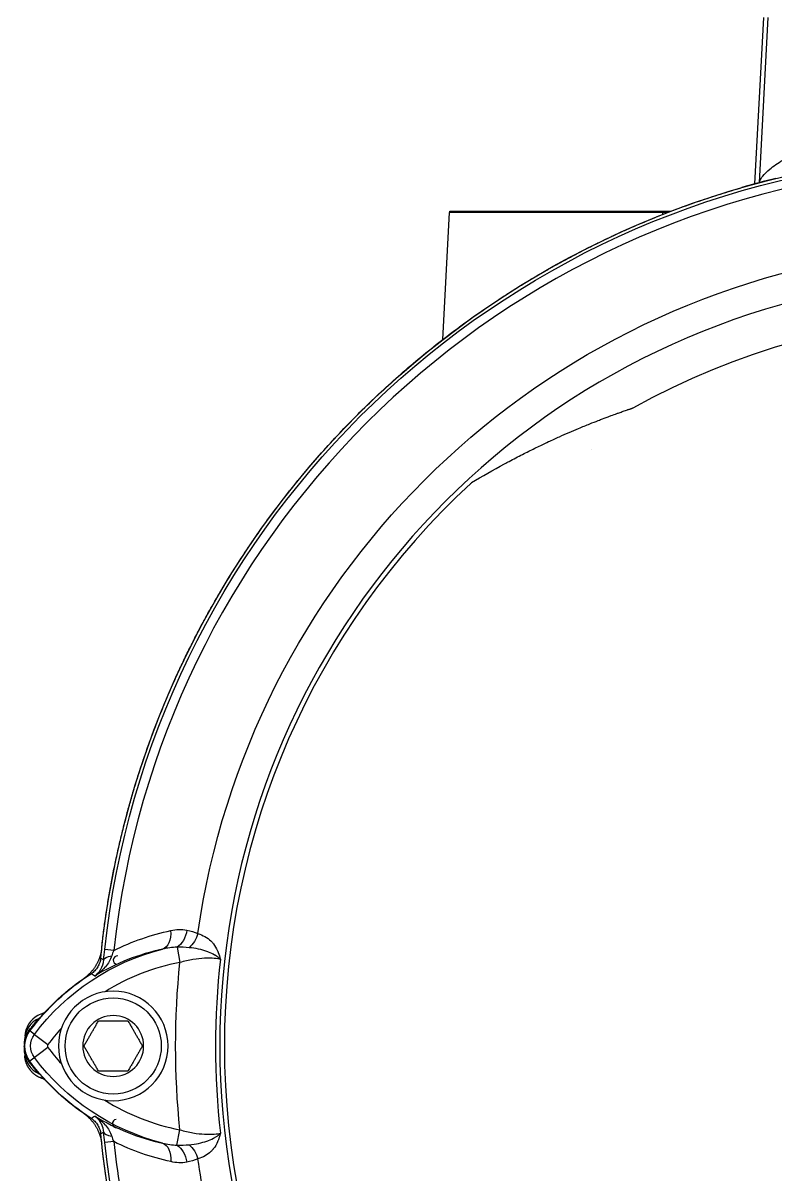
# Model space of a CAD drawing. Header units: millimetres. Extents: x 553637 to 584936, y 5008 to 53898.
# Drawn here: x 559738.7 to 559828, y 33216.2 to 33352.8 of the extents above; entities that cross this region are included whole.
import ezdxf

# ---------------------------------------------------------------- set-up
doc = ezdxf.new("R2010")
doc.units = ezdxf.units.MM
doc.header["$LTSCALE"] = 10
doc.header["$MEASUREMENT"] = 0
doc.layers.add('2', color=2, linetype='Continuous')

msp = doc.modelspace()

# ---------------------------------------------------------------- linework, layer by layer
at = {"layer": '2', "extrusion": (-1, 1.31047e-06, 1.33332e-29)}
for p, q in [((559825.52, 33333.75), (559826.55, 33353.49)), ((559826.05, 33333.89), (559827.08, 33353.49)), ((559788.52, 33315.3), (559789.31, 33330.34)), ((559815.15, 33330.34), (559789.31, 33330.34)), ((559814.61, 33330.13), (559814.6, 33330.34)), ((559816.84, 33310.13), (559816.84, 33310.13)), ((559816.97, 33310.19), (559816.97, 33310.19)), ((559814.39, 33308.94), (559814.39, 33308.94)), ((559749.47, 33242.82), (559748.4, 33242.94)), ((559756.98, 33243.2), (559757.31, 33241.39)), ((559740.07, 33232.87), (559739.51, 33233.28)), ((559738.9, 33232.27), (559738.87, 33231.66)), ((559738.94, 33232.64), (559738.94, 33232.64)), ((559739.07, 33232.64), (559739.07, 33232.64)), ((559739.09, 33232.64), (559739.09, 33232.64)), ((559740.07, 33232.87), (559741.67, 33231.67)), ((559738.87, 33231.65), (559738.86, 33231.49)), ((559738.87, 33231.32), (559738.86, 33231.49)), ((559738.87, 33231.65), (559738.87, 33231.65)), ((559738.9, 33230.7), (559738.87, 33231.32)), ((559738.87, 33231.32), (559738.87, 33231.32)), ((559738.9, 33230.7), (559738.92, 33230.33)), ((559741.67, 33231.31), (559739.51, 33229.69)), ((559738.94, 33230.33), (559738.94, 33230.33)), ((559739.07, 33230.33), (559739.07, 33230.33)), ((559739.09, 33230.33), (559739.09, 33230.33)), ((559756.97, 33219.74), (559757.32, 33221.55)), ((559749.47, 33220.14), (559748.4, 33220.03))]:
    msp.add_line(p, q, dxfattribs=at)
at = {"layer": '2', "extrusion": (3.3667e-22, 2.56909e-16, -1)}
for radius in [6.5, 3.61]:
    msp.add_circle((-559749.41, 33231.49), radius, dxfattribs=at)
at = {"layer": '2'}
msp.add_circle((559749.41, 33231.49), 5.7, dxfattribs=at)
at = {"layer": '2', "extrusion": (3.3667e-22, 2.56909e-16, -1)}
for centre, radius, start, end in [((-559853.41, 33231.49), 105.99, 5.6479, 84.351), ((-559853.41, 33231.49), 105.63, 6.2249, 83.7714), ((-559827.01, 33330.01), 4.5, 46.952, 47.1597), ((-559853.41, 33231.49), 94.9, 8.0915, 81.884), ((-559853.41, 33231.49), 86.73, 60.7815, 115.472), ((-559761.93, 33216.51), 27.3, 36.8037, 75.8341), ((-559853.41, 33231.49), 96.6, 354.0969, 5.8832), ((-559761.93, 33216.51), 27.99, 36.8053, 57.2755), ((-559741.91, 33231.49), 2.99, 323.1302, 36.87), ((-559741.91, 33231.49), 2.3, 323.1302, 36.87), ((-559762.07, 33246.61), 28.2, 302.7999, 323.1302), ((-559762.07, 33246.61), 27.5, 284.3449, 323.1302), ((-559853.41, 33231.49), 105.99, 275.6479, 354.351), ((-559853.41, 33231.49), 106, 346.1362, 353.7262), ((-559853.41, 33231.49), 105.63, 276.2249, 353.7714), ((-559853.41, 33231.49), 94.9, 348.833, 351.884)]:
    msp.add_arc(centre, radius, start, end, dxfattribs=at)
at = {"layer": '2'}
for centre, radius, start, end in [((559853.41, 33231.49), 104.56, 96.2287, 173.7751), ((559853.41, 33231.49), 106, 103.8639, 106.1361), ((559853.41, 33231.49), 91.36, 101.9162, 258.0836), ((559853.41, 33231.49), 90.82, 132.7093, 227.2905), ((559761.93, 33216.51), 25.3, 100.5032, 122.2334), ((559749.91, 33241.68), 0.5, 84.6504, 264.6504), ((559853.41, 33231.49), 91.87, 173.5709, 186.4725), ((559761.93, 33216.51), 25.3, 137.5579, 143.2015), ((559741.91, 33231.49), 0.3, 143.13, 216.8698), ((559762.07, 33246.61), 25.5, 216.8698, 222.457), ((559762.07, 33246.61), 25.5, 237.6578, 259.2591), ((559749.81, 33222.28), 0.5, 95.3547, 275.3547), ((559853.41, 33231.49), 104.56, 186.2287, 189.2707)]:
    msp.add_arc(centre, radius, start, end, dxfattribs=at)
for centre, major_axis, ratio, start_param, end_param in [((559813.65, 33330.24), (0, 2), 0.479426, 4.764738, 4.837585), ((559741.9, 33232.11), (-3, 0.16), 0.97809, -1.076074, 0.000001), ((559737.68, 33235.89), (-2.32, 1.9), 0.582278, 2.966863, 3.128208), ((559741.9, 33230.86), (-3, -0.16), 0.97809, -0.000001, 1.076072), ((559737.6, 33227.19), (-2.35, -1.87), 0.608269, 3.141395, 3.297655), ((559737.68, 33227.08), (-2.32, -1.9), 0.582316, 3.154977, 3.31633), ((559751.27, 33221.55), (-2.99, -0.26), 0.276748, 0.036326, 0.799906), ((559853.6, 33231.54), (-96.96, -28.77), 0.99897, 6.10349, 6.103504)]:
    msp.add_ellipse(centre, major_axis=major_axis, ratio=ratio, start_param=start_param, end_param=end_param, dxfattribs=at)
at = {"layer": '2', "extrusion": (3.3667e-22, 2.56909e-16, -1)}
for centre, major_axis, ratio, start_param, end_param in [((559754.63, 33245.4), (0.55, -2.44), 0.617656, 4.940677, 6.238795), ((559756.56, 33245.46), (-0.44, -2.46), 0.64256, 4.69005, 5.751407), ((559757.86, 33245.07), (-0.94, -2.32), 0.6313, 4.555752, 5.39257), ((559747.06, 33234.1), (-0.98, -8.97), 0.000013, 3.112346, 3.141593), ((559751.27, 33241.42), (-2.99, 0.26), 0.275932, 0.036317, 0.800399), ((559757.02, 33221.51), (17.52, 16.86), 0.864581, -1.756097, -1.385496), ((559739.32, 33237.42), (-1.7, 2.47), 0.632215, 3.351442, 3.380329), ((559735.47, 33236.28), (-3.99, 2.99), 0.124507, 3.117777, 3.141693), ((559737.59, 33235.78), (-2.35, 1.87), 0.608244, 3.141615, 3.297848), ((559738.06, 33233.2), (1.07, -0.48), 0.276188, -0.040809, -0.001126), ((559738.27, 33229.86), (-0.86, -0.389), 0.307776, -3.140354, -3.09613), ((559757.02, 33241.46), (17.52, -16.86), 0.864581, 1.385496, 1.756097), ((559737.5, 33228.21), (-1.96, -1.47), 0.177495, -3.141663, -3.107576), ((559739.32, 33225.55), (-1.7, -2.47), 0.632215, 2.902856, 2.931733), ((559743.85, 33227.41), (-2.07, 3.94), 0.021561, -3.10066, -3.097544), ((559747.08, 33228.69), (0.96, -8.79), 0.000014, 0.001504, 0.029771), ((559754.64, 33217.54), (-0.55, -2.44), 0.61716, 3.185961, 4.481982), ((559756.54, 33217.47), (0.42, -2.46), 0.642659, 3.667819, 4.729172), ((559757.86, 33217.86), (-0.93, 2.32), 0.631919, 0.889349, 1.723254)]:
    msp.add_ellipse(centre, major_axis=major_axis, ratio=ratio, start_param=start_param, end_param=end_param, dxfattribs=at)
at = {"layer": '2'}
for points, degree, knots in [([(559826.05, 33333.9), (559826.08, 33334.09), (559826.18, 33334.3), (559826.35, 33334.54), (559826.38, 33334.58), (559826.41, 33334.62), (559826.44, 33334.67), (559826.65, 33334.92), (559826.92, 33335.2), (559827.28, 33335.5), (559827.69, 33335.84), (559828.21, 33336.21), (559828.82, 33336.57), (559829.17, 33336.78), (559829.54, 33336.99), (559829.94, 33337.19), (559830.96, 33337.7), (559832.14, 33338.19), (559833.42, 33338.58)], 3, [0.3969928, 0.3969928, 0.3969928, 0.3969928, 0.5, 0.5, 0.5, 0.5179289, 0.5179289, 0.5179289, 0.625, 0.625, 0.625, 0.75, 0.75, 0.75, 0.8207363, 0.8207363, 0.8207363, 1, 1, 1, 1]), ([(559748.04, 33243.07), (559749.6, 33257.28), (559753.56, 33271.23), (559759.86, 33284.37), (559774.53, 33305.06), (559794.42, 33320.54), (559803.74, 33326.06), (559813.66, 33330.33), (559823.95, 33333.31)], 5, [-0.9995562, -0.9995562, -0.9995562, -0.9995562, -0.9995562, -0.9995562, -0.5, -0.5, -0.5, -0.1256485, -0.1256485, -0.1256485, -0.1256485, -0.1256485, -0.1256485]), ([(559789.32, 33330.49), (559789.32, 33330.49), (559789.36, 33330.49), (559789.67, 33330.49), (559790.34, 33330.49), (559792.48, 33330.49), (559793.92, 33330.49), (559797.37, 33330.49), (559799.36, 33330.49), (559803.62, 33330.49), (559805.86, 33330.49), (559809.21, 33330.49), (559810.34, 33330.49), (559812.53, 33330.49), (559813.59, 33330.49), (559814.6, 33330.49)], 3, [1.83403, 1.83403, 1.83403, 1.83403, 2.02299, 2.02299, 2.690662, 2.690662, 3.358333, 3.358333, 4.025917, 4.025917, 4.693537, 4.693537, 5.037705, 5.037705, 5.38188, 5.38188, 5.38188, 5.38188]), ([(559791.9, 33298.31), (559793.18, 33299.07), (559794.48, 33299.82), (559795.82, 33300.54), (559796, 33300.64), (559796.18, 33300.74), (559796.37, 33300.83), (559796.89, 33301.11), (559797.42, 33301.39), (559797.95, 33301.66), (559798.19, 33301.78), (559798.43, 33301.9), (559798.68, 33302.03), (559799.16, 33302.26), (559799.64, 33302.5), (559800.12, 33302.73), (559800.43, 33302.88), (559800.74, 33303.02), (559801.05, 33303.17), (559801.47, 33303.37), (559801.9, 33303.56), (559802.34, 33303.76), (559802.71, 33303.93), (559803.09, 33304.09), (559803.47, 33304.26), (559803.85, 33304.42), (559804.22, 33304.58), (559804.6, 33304.74), (559805.05, 33304.93), (559805.5, 33305.11), (559805.95, 33305.29), (559806.27, 33305.42), (559806.59, 33305.55), (559806.92, 33305.67), (559807.01, 33305.71), (559807.11, 33305.75), (559807.21, 33305.78), (559807.5, 33305.9), (559807.8, 33306.01), (559808.09, 33306.12), (559808.22, 33306.17), (559808.35, 33306.22), (559808.48, 33306.26), (559808.69, 33306.34), (559808.91, 33306.42), (559809.12, 33306.5), (559809.18, 33306.52), (559809.23, 33306.54), (559809.28, 33306.56), (559809.44, 33306.61), (559809.61, 33306.67), (559809.77, 33306.73), (559809.81, 33306.74), (559809.84, 33306.75), (559809.88, 33306.77), (559810.06, 33306.83), (559810.24, 33306.89), (559810.42, 33306.96), (559810.44, 33306.96), (559810.46, 33306.97), (559810.48, 33306.98), (559810.51, 33306.99), (559810.55, 33307), (559810.58, 33307.01), (559810.64, 33307.03), (559810.69, 33307.05), (559810.74, 33307.07), (559810.76, 33307.07), (559810.77, 33307.08), (559810.78, 33307.08), (559810.8, 33307.09), (559810.81, 33307.09), (559810.83, 33307.1), (559810.84, 33307.1), (559810.85, 33307.1), (559810.87, 33307.11), (559810.88, 33307.11), (559810.89, 33307.12), (559810.91, 33307.12), (559810.94, 33307.13), (559810.96, 33307.14), (559810.99, 33307.15), (559811.02, 33307.16), (559811.04, 33307.17), (559811.07, 33307.18)], 3, [0.0005055, 0.0005055, 0.0005055, 0.0005055, 0.2204479, 0.2204479, 0.2204479, 0.2503791, 0.2503791, 0.2503791, 0.3360249, 0.3360249, 0.3360249, 0.3753159, 0.3753159, 0.3753159, 0.4515996, 0.4515996, 0.4515996, 0.5002528, 0.5002528, 0.5002528, 0.5671758, 0.5671758, 0.5671758, 0.6251896, 0.6251896, 0.6251896, 0.6827515, 0.6827515, 0.6827515, 0.7501264, 0.7501264, 0.7501264, 0.7983272, 0.7983272, 0.7983272, 0.8125948, 0.8125948, 0.8125948, 0.8561154, 0.8561154, 0.8561154, 0.8750632, 0.8750632, 0.8750632, 0.9062974, 0.9062974, 0.9062974, 0.9139056, 0.9139056, 0.9139056, 0.9375316, 0.9375316, 0.9375316, 0.9427906, 0.9427906, 0.9427906, 0.9687658, 0.9687658, 0.9687658, 0.9717018, 0.9717018, 0.9717018, 0.9765743, 0.9765743, 0.9765743, 0.9843829, 0.9843829, 0.9843829, 0.9861196, 0.9861196, 0.9861196, 0.9882872, 0.9882872, 0.9882872, 0.9902393, 0.9902393, 0.9902393, 0.9921914, 0.9921914, 0.9921914, 0.9960957, 0.9960957, 0.9960957, 1, 1, 1, 1]), ([(559759.45, 33244.84), (559760.06, 33244.64), (559760.57, 33244.34), (559760.98, 33243.96), (559761.07, 33243.87), (559761.16, 33243.78), (559761.24, 33243.68), (559761.26, 33243.65), (559761.28, 33243.63), (559761.3, 33243.61), (559761.49, 33243.36), (559761.64, 33243.08), (559761.77, 33242.79), (559761.78, 33242.77), (559761.79, 33242.75), (559761.8, 33242.73), (559761.81, 33242.71), (559761.82, 33242.69), (559761.83, 33242.66), (559761.84, 33242.63), (559761.86, 33242.59), (559761.87, 33242.56), (559761.97, 33242.3), (559762.05, 33242.04), (559762.11, 33241.77)], 3, [0, 0, 0, 0, 0.002489751, 0.002489751, 0.002489751, 0.003064309, 0.003064309, 0.003064309, 0.003199855, 0.003199855, 0.003199855, 0.004596464, 0.004596464, 0.004596464, 0.004691186, 0.004691186, 0.004691186, 0.004787983, 0.004787983, 0.004787983, 0.004955562, 0.004955562, 0.004955562, 0.006128618, 0.006128618, 0.006128618, 0.006128618]), ([(559762.11, 33241.77), (559762.04, 33241.85), (559761.94, 33241.94), (559761.84, 33242.02), (559761.8, 33242.05), (559761.76, 33242.08), (559761.72, 33242.1), (559761.67, 33242.14), (559761.61, 33242.18), (559761.55, 33242.21), (559761.52, 33242.23), (559761.48, 33242.26), (559761.44, 33242.28), (559761.23, 33242.4), (559760.98, 33242.52), (559760.71, 33242.63), (559760.65, 33242.65), (559760.58, 33242.68), (559760.51, 33242.7), (559759.91, 33242.92), (559759.2, 33243.09), (559758.4, 33243.15)], 3, [0, 0, 0, 0, 0.000814772, 0.000814772, 0.000814772, 0.001086363, 0.001086363, 0.001086363, 0.001448484, 0.001448484, 0.001448484, 0.00167159, 0.00167159, 0.00167159, 0.002896968, 0.002896968, 0.002896968, 0.003189559, 0.003189559, 0.003189559, 0.005793936, 0.005793936, 0.005793936, 0.005793936]), ([(559747.93, 33241.92), (559747.91, 33241.73), (559747.87, 33241.55), (559747.75, 33241.19), (559747.67, 33241.02), (559747.47, 33240.7), (559747.36, 33240.55), (559747.09, 33240.28), (559746.95, 33240.16), (559746.79, 33240.06)], 3, [0, 0, 0, 0, 0.0556198, 0.0556198, 0.1126851, 0.1126851, 0.1697507, 0.1697507, 0.2253703, 0.2253703, 0.2253703, 0.2253703]), ([(559749.24, 33242.19), (559749.09, 33241.7), (559748.82, 33241.26), (559748.49, 33240.88), (559748.47, 33240.86), (559748.45, 33240.84), (559748.43, 33240.82), (559748.07, 33240.42), (559747.65, 33240.07), (559747.21, 33239.79)], 3, [0, 0, 0, 0, 0.001518095, 0.001518095, 0.001518095, 0.001601822, 0.001601822, 0.001601822, 0.003203644, 0.003203644, 0.003203644, 0.003203644]), ([(559747.21, 33239.79), (559747.48, 33239.98), (559747.73, 33240.24), (559747.92, 33240.55), (559747.93, 33240.57), (559747.93, 33240.58), (559747.94, 33240.6), (559748.12, 33240.9), (559748.25, 33241.27), (559748.28, 33241.71)], 3, [0, 0, 0, 0, 0.001607954, 0.001607954, 0.001607954, 0.001677327, 0.001677327, 0.001677327, 0.003215958, 0.003215958, 0.003215958, 0.003215958]), ([(559762.11, 33241.77), (559761.78, 33241.85), (559761.12, 33241.93), (559760.28, 33241.89), (559760.27, 33241.89), (559760.26, 33241.89), (559760.24, 33241.89), (559759.82, 33241.87), (559759.35, 33241.82), (559758.87, 33241.75), (559758.36, 33241.66), (559757.84, 33241.54), (559757.31, 33241.39)], 3, [0, 0, 0, 0, 0.003114101, 0.003114101, 0.003114101, 0.003164388, 0.003164388, 0.003164388, 0.004710954, 0.004710954, 0.004710954, 0.006328776, 0.006328776, 0.006328776, 0.006328776]), ([(559741.22, 33235.4), (559740.95, 33235.34), (559740.7, 33235.24), (559740.47, 33235.11), (559739.58, 33234.62), (559738.97, 33233.66), (559738.92, 33232.64)], 3, [0, 0, 0, 0, 0.1839314, 0.1839314, 0.1839314, 0.8782042, 0.8782042, 0.8782042, 0.8782042]), ([(559740.61, 33234.77), (559740.39, 33234.56), (559740.18, 33234.34), (559740, 33234.09), (559739.92, 33233.99), (559739.85, 33233.89), (559739.78, 33233.78)], 3, [0, 0, 0, 0, 0.7104144, 0.7104144, 0.7104144, 0.9999989, 0.9999989, 0.9999989, 0.9999989]), ([(559738.87, 33231.65), (559738.88, 33231.94), (559738.94, 33232.24), (559739.14, 33232.79), (559739.29, 33233.06), (559739.46, 33233.29)], 3, [0, 0, 0, 0, 0.0887128, 0.0887128, 0.1774254, 0.1774254, 0.1774254, 0.1774254]), ([(559739.74, 33233.71), (559739.71, 33233.67), (559739.69, 33233.63), (559739.67, 33233.59), (559739.65, 33233.56), (559739.63, 33233.54), (559739.61, 33233.51), (559739.59, 33233.48), (559739.58, 33233.45), (559739.56, 33233.42), (559739.55, 33233.42), (559739.55, 33233.42), (559739.55, 33233.41), (559739.54, 33233.41), (559739.54, 33233.4), (559739.53, 33233.39), (559739.53, 33233.39), (559739.53, 33233.39), (559739.53, 33233.39), (559739.53, 33233.38), (559739.52, 33233.37), (559739.51, 33233.36), (559739.51, 33233.36), (559739.51, 33233.35), (559739.51, 33233.35), (559739.5, 33233.35), (559739.5, 33233.34), (559739.5, 33233.34), (559739.5, 33233.34), (559739.49, 33233.34), (559739.49, 33233.33), (559739.49, 33233.33), (559739.49, 33233.33), (559739.48, 33233.32), (559739.48, 33233.32), (559739.48, 33233.31), (559739.47, 33233.31)], 3, [0, 0, 0, 0, 0.312158, 0.312158, 0.312158, 0.547362, 0.547362, 0.547362, 0.782594, 0.782594, 0.782594, 0.8125, 0.8125, 0.8125, 0.863026, 0.863026, 0.863026, 0.875, 0.875, 0.875, 0.9375, 0.9375, 0.9375, 0.953125, 0.953125, 0.953125, 0.96875, 0.96875, 0.96875, 0.981602, 0.981602, 0.981602, 0.990464, 0.990464, 0.990464, 1, 1, 1, 1]), ([(559738.87, 33231.65), (559738.88, 33231.97), (559738.95, 33232.28), (559739.08, 33232.62), (559739.1, 33232.65), (559739.12, 33232.7), (559739.12, 33232.7), (559739.12, 33232.71), (559739.12, 33232.72), (559739.13, 33232.72), (559739.13, 33232.72), (559739.13, 33232.72), (559739.13, 33232.72), (559739.13, 33232.72)], 3, [0, 0, 0, 0, 0.953611, 0.953611, 1.07174, 1.07174, 1.093885, 1.093885, 1.102189, 1.102189, 1.102373, 1.102373, 1.102401, 1.102401, 1.102401, 1.102401]), ([(559738.93, 33232.11), (559738.92, 33232.06), (559738.91, 33232.01), (559738.9, 33231.96), (559738.9, 33231.95), (559738.9, 33231.95), (559738.9, 33231.95)], 3, [0.6415608, 0.6415608, 0.6415608, 0.6415608, 0.9818051, 0.9818051, 0.9818051, 0.9999503, 0.9999503, 0.9999503, 0.9999503]), ([(559739.13, 33232.72), (559739.1, 33232.66), (559739.06, 33232.57), (559739.04, 33232.51), (559739.04, 33232.5), (559739.04, 33232.5), (559739.03, 33232.49), (559739.02, 33232.45), (559739.01, 33232.42), (559739, 33232.39), (559739, 33232.38), (559739, 33232.38), (559739, 33232.37), (559738.99, 33232.34), (559738.98, 33232.31), (559738.97, 33232.29), (559738.97, 33232.28), (559738.97, 33232.28), (559738.97, 33232.27), (559738.96, 33232.26), (559738.96, 33232.25), (559738.96, 33232.24), (559738.95, 33232.21), (559738.95, 33232.19), (559738.94, 33232.18), (559738.94, 33232.15), (559738.93, 33232.13), (559738.93, 33232.11)], 3, [0, 0, 0, 0, 0.125, 0.125, 0.125, 0.135296, 0.135296, 0.135296, 0.224976, 0.224976, 0.224976, 0.25, 0.25, 0.25, 0.375, 0.375, 0.375, 0.412987, 0.412987, 0.412987, 0.5, 0.5, 0.5, 0.679747, 0.679747, 0.679747, 1, 1, 1, 1]), ([(559739.13, 33232.72), (559739.1, 33232.67), (559739.09, 33232.63), (559739.05, 33232.53), (559739.03, 33232.49), (559739.01, 33232.4), (559738.99, 33232.36), (559738.98, 33232.32)], 3, [0, 0, 0, 0, 0.1594685, 0.1594685, 0.3048524, 0.3048524, 0.4333728, 0.4333728, 0.4333728, 0.4333728]), ([(559739.01, 33232.41), (559739.02, 33232.44), (559739.02, 33232.46), (559739.04, 33232.5), (559739.04, 33232.51), (559739.04, 33232.51), (559739.04, 33232.52), (559739.07, 33232.58), (559739.1, 33232.67), (559739.13, 33232.73)], 3, [0, 0, 0, 0, 0.0749519, 0.0749519, 0.0749519, 0.0852487, 0.0852487, 0.0852487, 0.2102487, 0.2102487, 0.2102487, 0.2102487]), ([(559739.46, 33229.68), (559739.29, 33229.92), (559739.14, 33230.18), (559738.94, 33230.74), (559738.88, 33231.03), (559738.87, 33231.32)], 3, [0, 0, 0, 0, 0.0887127, 0.0887127, 0.1774254, 0.1774254, 0.1774254, 0.1774254]), ([(559739.13, 33230.25), (559739, 33230.54), (559738.91, 33230.86), (559738.87, 33231.22), (559738.87, 33231.27), (559738.87, 33231.32)], 3, [0, 0, 0, 0, 0.952451, 0.952451, 1.102407, 1.102407, 1.102407, 1.102407]), ([(559738.93, 33230.86), (559738.93, 33230.83), (559738.94, 33230.8), (559738.96, 33230.74), (559738.96, 33230.72), (559738.97, 33230.7), (559738.97, 33230.68), (559738.97, 33230.67), (559738.98, 33230.67), (559738.98, 33230.66), (559738.98, 33230.64), (559738.99, 33230.62), (559738.99, 33230.6), (559739, 33230.59), (559739, 33230.58), (559739, 33230.57), (559739.01, 33230.55), (559739.02, 33230.52), (559739.03, 33230.48), (559739.04, 33230.48), (559739.04, 33230.47), (559739.04, 33230.47), (559739.06, 33230.4), (559739.1, 33230.32), (559739.13, 33230.25)], 3, [0, 0, 0, 0, 0.499917, 0.499917, 0.499917, 0.624917, 0.624917, 0.624917, 0.6694489, 0.6694489, 0.6694489, 0.749917, 0.749917, 0.749917, 0.7853598, 0.7853598, 0.7853598, 0.862735, 0.862735, 0.862735, 0.874917, 0.874917, 0.874917, 0.999917, 0.999917, 0.999917, 0.999917]), ([(559738.98, 33230.67), (559739, 33230.59), (559739.02, 33230.51), (559739.07, 33230.37), (559739.1, 33230.31), (559739.13, 33230.25)], 3, [0.1987769, 0.1987769, 0.1987769, 0.1987769, 0.4471504, 0.4471504, 0.6516264, 0.6516264, 0.6516264, 0.6516264]), ([(559739.13, 33230.24), (559739.1, 33230.3), (559739.07, 33230.39), (559739.04, 33230.46), (559739.04, 33230.46), (559739.04, 33230.47), (559739.04, 33230.47), (559739.02, 33230.51), (559739.01, 33230.54), (559739.01, 33230.57), (559739.01, 33230.57), (559739, 33230.57), (559739, 33230.57)], 3, [0.7747131, 0.7747131, 0.7747131, 0.7747131, 0.8997131, 0.8997131, 0.8997131, 0.9118954, 0.9118954, 0.9118954, 0.9892726, 0.9892726, 0.9892726, 1, 1, 1, 1]), ([(559739.47, 33229.67), (559739.47, 33229.66), (559739.48, 33229.66), (559739.48, 33229.65), (559739.48, 33229.65), (559739.49, 33229.64), (559739.49, 33229.64), (559739.49, 33229.64), (559739.5, 33229.63), (559739.5, 33229.63), (559739.5, 33229.63), (559739.5, 33229.62), (559739.51, 33229.62), (559739.51, 33229.62), (559739.51, 33229.62), (559739.51, 33229.61), (559739.52, 33229.6), (559739.53, 33229.59), (559739.53, 33229.58), (559739.53, 33229.58), (559739.53, 33229.58), (559739.53, 33229.58), (559739.54, 33229.57), (559739.55, 33229.56), (559739.56, 33229.55), (559739.56, 33229.54), (559739.56, 33229.54), (559739.56, 33229.54), (559739.57, 33229.52), (559739.58, 33229.51), (559739.59, 33229.49), (559739.64, 33229.42), (559739.69, 33229.34), (559739.74, 33229.26)], 3, [0, 0, 0, 0, 0.006738, 0.006738, 0.006738, 0.017578, 0.017578, 0.017578, 0.03125, 0.03125, 0.03125, 0.046875, 0.046875, 0.046875, 0.0625, 0.0625, 0.0625, 0.125, 0.125, 0.125, 0.136871, 0.136871, 0.136871, 0.217085, 0.217085, 0.217085, 0.25, 0.25, 0.25, 0.375, 0.375, 0.375, 1, 1, 1, 1]), ([(559739.78, 33229.19), (559739.97, 33228.9), (559740.18, 33228.63), (559740.42, 33228.38), (559740.48, 33228.32), (559740.55, 33228.26), (559740.61, 33228.2)], 3, [0, 0, 0, 0, 0.797279, 0.797279, 0.797279, 1, 1, 1, 1]), ([(559746.8, 33222.91), (559746.95, 33222.81), (559747.1, 33222.69), (559747.36, 33222.42), (559747.48, 33222.27), (559747.67, 33221.95), (559747.75, 33221.77), (559747.87, 33221.42), (559747.91, 33221.24), (559747.93, 33221.05)], 3, [0, 0, 0, 0, 0.0555392, 0.0555392, 0.112518, 0.112518, 0.1694965, 0.1694965, 0.225036, 0.225036, 0.225036, 0.225036]), ([(559748.28, 33221.26), (559748.26, 33221.6), (559748.17, 33221.9), (559748.05, 33222.16), (559748.02, 33222.23), (559747.98, 33222.3), (559747.94, 33222.37), (559747.87, 33222.51), (559747.78, 33222.63), (559747.69, 33222.74), (559747.54, 33222.91), (559747.38, 33223.06), (559747.21, 33223.18)], 3, [0, 0, 0, 0, 0.001201353, 0.001201353, 0.001201353, 0.00153948, 0.00153948, 0.00153948, 0.002207001, 0.002207001, 0.002207001, 0.003212598, 0.003212598, 0.003212598, 0.003212598]), ([(559747.21, 33223.18), (559747.66, 33222.89), (559748.07, 33222.55), (559748.43, 33222.15), (559748.45, 33222.13), (559748.47, 33222.11), (559748.49, 33222.09), (559748.82, 33221.7), (559749.09, 33221.27), (559749.24, 33220.78)], 3, [0, 0, 0, 0, 0.00160022, 0.00160022, 0.00160022, 0.001683551, 0.001683551, 0.001683551, 0.003200441, 0.003200441, 0.003200441, 0.003200441]), ([(559757.32, 33221.55), (559757.84, 33221.39), (559758.36, 33221.27), (559758.87, 33221.18), (559759.36, 33221.1), (559759.83, 33221.05), (559760.25, 33221.03), (559760.26, 33221.03), (559760.27, 33221.03), (559760.29, 33221.03), (559761.13, 33220.99), (559761.79, 33221.06), (559762.12, 33221.13)], 3, [0, 0, 0, 0, 0.001610549, 0.001610549, 0.001610549, 0.0031485, 0.0031485, 0.0031485, 0.003199709, 0.003199709, 0.003199709, 0.006297001, 0.006297001, 0.006297001, 0.006297001]), ([(559758.42, 33219.78), (559759.21, 33219.83), (559759.92, 33220), (559760.52, 33220.21), (559760.59, 33220.24), (559760.66, 33220.26), (559760.72, 33220.29), (559760.99, 33220.39), (559761.24, 33220.51), (559761.45, 33220.63), (559761.49, 33220.65), (559761.53, 33220.67), (559761.56, 33220.7), (559761.62, 33220.73), (559761.68, 33220.77), (559761.73, 33220.8), (559761.77, 33220.83), (559761.81, 33220.86), (559761.84, 33220.88), (559761.95, 33220.97), (559762.05, 33221.05), (559762.12, 33221.13)], 3, [0, 0, 0, 0, 0.002599582, 0.002599582, 0.002599582, 0.002889594, 0.002889594, 0.002889594, 0.004112913, 0.004112913, 0.004112913, 0.004334392, 0.004334392, 0.004334392, 0.004695591, 0.004695591, 0.004695591, 0.00496649, 0.00496649, 0.00496649, 0.005779189, 0.005779189, 0.005779189, 0.005779189]), ([(559762.12, 33221.13), (559762.06, 33220.86), (559761.98, 33220.6), (559761.88, 33220.35), (559761.86, 33220.31), (559761.85, 33220.28), (559761.83, 33220.24), (559761.83, 33220.22), (559761.82, 33220.2), (559761.81, 33220.18), (559761.8, 33220.16), (559761.79, 33220.14), (559761.78, 33220.12), (559761.65, 33219.83), (559761.5, 33219.55), (559761.3, 33219.31), (559761.28, 33219.29), (559761.27, 33219.26), (559761.25, 33219.24), (559761.16, 33219.14), (559761.08, 33219.05), (559760.98, 33218.96), (559760.58, 33218.58), (559760.07, 33218.29), (559759.45, 33218.09)], 3, [0, 0, 0, 0, 0.001170459, 0.001170459, 0.001170459, 0.001337668, 0.001337668, 0.001337668, 0.001434261, 0.001434261, 0.001434261, 0.001528763, 0.001528763, 0.001528763, 0.00292283, 0.00292283, 0.00292283, 0.003057526, 0.003057526, 0.003057526, 0.003630813, 0.003630813, 0.003630813, 0.006115053, 0.006115053, 0.006115053, 0.006115053])]:
    msp.add_open_spline(points, degree=degree, knots=knots, dxfattribs=at)
for points, degree in [([(559789.31, 33330.34), (559789.31, 33330.39), (559789.31, 33330.44), (559789.32, 33330.49)], 3), ([(559814.6, 33330.49), (559814.91, 33330.49), (559815.22, 33330.49), (559815.53, 33330.49)], 3), ([(559824.38, 33313.21), (559824.38, 33313.21), (559824.38, 33313.21), (559824.38, 33313.21)], 3), ([(559818.92, 33311.06), (559818.92, 33311.06), (559818.92, 33311.06), (559818.92, 33311.06)], 3), ([(559818.93, 33311.07), (559818.93, 33311.07), (559818.93, 33311.07), (559818.93, 33311.07)], 3), ([(559821.76, 33312.23), (559821.76, 33312.23), (559821.76, 33312.23), (559821.76, 33312.23)], 3), ([(559818.11, 33310.7), (559818.11, 33310.7), (559818.11, 33310.7), (559818.11, 33310.7)], 3), ([(559806.18, 33302.2), (559806.18, 33302.2), (559806.18, 33302.2), (559806.18, 33302.2)], 3), ([(559791.8, 33298.22), (559791.83, 33298.25), (559791.86, 33298.28), (559791.89, 33298.3)], 3), ([(559749.47, 33242.82), (559751.66, 33243.9), (559753.92, 33244.68), (559756.23, 33245.18)], 3), ([(559756.23, 33245.18), (559756.87, 33245.32), (559757.51, 33245.35), (559758.15, 33245.23)], 3), ([(559758.15, 33245.23), (559758.59, 33245.16), (559759.02, 33245.01), (559759.45, 33244.84)], 3), ([(559760.92, 33244.01), (559760.92, 33244.01), (559760.92, 33244.01), (559760.92, 33244.01)], 3), ([(559748.04, 33243.07), (559747.92, 33242.01), (559747.5, 33240.98), (559746.8, 33240.11), (559745.92, 33239.51)], 4), ([(559755.25, 33242.98), (559752.48, 33242.37), (559749.79, 33241.33), (559747.21, 33239.79)], 3), ([(559748.28, 33241.71), (559748.32, 33242.11), (559748.36, 33242.52), (559748.4, 33242.94)], 3), ([(559749.47, 33242.82), (559749.38, 33242.62), (559749.3, 33242.41), (559749.24, 33242.19)], 3), ([(559754.04, 33242.69), (559754.04, 33242.69), (559754.04, 33242.69), (559754.04, 33242.69)], 3), ([(559756.98, 33243.2), (559756.4, 33243.2), (559755.82, 33243.12), (559755.25, 33242.98)], 3), ([(559758.4, 33243.15), (559757.93, 33243.19), (559757.46, 33243.21), (559756.98, 33243.2)], 3), ([(559761.1, 33243.83), (559761.1, 33243.83), (559761.1, 33243.83), (559761.1, 33243.83)], 3), ([(559747.93, 33241.92), (559748.05, 33241.85), (559748.16, 33241.78), (559748.28, 33241.71)], 3), ([(559751.13, 33241.72), (559751.13, 33241.72), (559751.13, 33241.72), (559751.13, 33241.72)], 3), ([(559752.34, 33242.16), (559752.34, 33242.17), (559752.34, 33242.17), (559752.34, 33242.17)], 3), ([(559753.07, 33242.4), (559753.07, 33242.4), (559753.07, 33242.4), (559753.07, 33242.4)], 3), ([(559760.27, 33241.89), (559760.27, 33241.89), (559760.27, 33241.89), (559760.27, 33241.89)], 3), ([(559760.51, 33241.9), (559760.51, 33241.9), (559760.51, 33241.9), (559760.51, 33241.9)], 3), ([(559761.48, 33241.86), (559761.48, 33241.86), (559761.48, 33241.86), (559761.48, 33241.86)], 3), ([(559761.58, 33242.19), (559761.58, 33242.19), (559761.58, 33242.19), (559761.58, 33242.19)], 3), ([(559747.21, 33239.79), (559747.07, 33239.88), (559746.93, 33239.97), (559746.79, 33240.06)], 3), ([(559740.61, 33234.77), (559740.66, 33234.81), (559740.7, 33234.85), (559740.75, 33234.88)], 3), ([(559738.87, 33231.72), (559738.93, 33232.48), (559739.24, 33233.22), (559739.78, 33233.78)], 3), ([(559739.47, 33233.31), (559739.33, 33233.11), (559739.21, 33232.91), (559739.13, 33232.73)], 3), ([(559739.74, 33233.71), (559739.75, 33233.74), (559739.76, 33233.76), (559739.78, 33233.78)], 3), ([(559739.99, 33233.97), (559739.97, 33233.95), (559739.96, 33233.93), (559739.94, 33233.91)], 3), ([(559739.97, 33233.95), (559739.96, 33233.93), (559739.95, 33233.92), (559739.94, 33233.91)], 3), ([(559739.78, 33229.19), (559739.24, 33229.75), (559738.93, 33230.49), (559738.87, 33231.25)], 3), ([(559741.22, 33227.57), (559740.47, 33227.75), (559739.78, 33228.17), (559739.25, 33228.8), (559738.96, 33229.56), (559738.92, 33230.33)], 5), ([(559739.13, 33230.24), (559739.21, 33230.06), (559739.33, 33229.86), (559739.47, 33229.67)], 3), ([(559739.74, 33229.26), (559739.75, 33229.24), (559739.76, 33229.21), (559739.78, 33229.19)], 3), ([(559739.94, 33229.06), (559739.96, 33229.04), (559739.97, 33229.02), (559739.99, 33229.01)], 3), ([(559739.94, 33229.06), (559739.95, 33229.05), (559739.96, 33229.04), (559739.97, 33229.03)], 3), ([(559740.75, 33228.09), (559740.7, 33228.12), (559740.66, 33228.16), (559740.61, 33228.2)], 3), ([(559745.92, 33223.47), (559746.8, 33222.86), (559747.5, 33222), (559747.92, 33220.97), (559748.04, 33219.9)], 4), ([(559746.8, 33222.91), (559746.93, 33223), (559747.07, 33223.09), (559747.21, 33223.18)], 3), ([(559747.21, 33223.18), (559749.79, 33221.63), (559752.49, 33220.58), (559755.26, 33219.96)], 3), ([(559748.28, 33221.26), (559748.16, 33221.19), (559748.05, 33221.12), (559747.93, 33221.05)], 3), ([(559748.4, 33220.03), (559748.36, 33220.44), (559748.32, 33220.86), (559748.28, 33221.26)], 3), ([(559750.86, 33221.35), (559750.86, 33221.35), (559750.85, 33221.35), (559750.85, 33221.35)], 3), ([(559751.14, 33221.23), (559751.14, 33221.23), (559751.14, 33221.23), (559751.14, 33221.24)], 3), ([(559752.33, 33220.79), (559752.33, 33220.79), (559752.33, 33220.79), (559752.33, 33220.79)], 3), ([(559760.42, 33221.02), (559760.42, 33221.02), (559760.42, 33221.02), (559760.42, 33221.02)], 3), ([(559760.59, 33221.02), (559760.59, 33221.02), (559760.59, 33221.02), (559760.59, 33221.02)], 3), ([(559761.66, 33221.06), (559761.66, 33221.06), (559761.66, 33221.06), (559761.66, 33221.06)], 3), ([(559761.73, 33220.8), (559761.73, 33220.8), (559761.73, 33220.8), (559761.73, 33220.8)], 3), ([(559749.23, 33220.78), (559749.3, 33220.56), (559749.38, 33220.35), (559749.47, 33220.14)], 3), ([(559756.23, 33217.77), (559753.92, 33218.28), (559751.66, 33219.06), (559749.47, 33220.14)], 3), ([(559754.05, 33220.26), (559754.05, 33220.26), (559754.05, 33220.26), (559754.05, 33220.26)], 3), ([(559755.26, 33219.96), (559755.83, 33219.82), (559756.4, 33219.74), (559756.97, 33219.74)], 3), ([(559756.97, 33219.74), (559757.46, 33219.72), (559757.94, 33219.75), (559758.42, 33219.78)], 3), ([(559761.87, 33220.34), (559761.87, 33220.34), (559761.87, 33220.34), (559761.87, 33220.34)], 3), ([(559759.45, 33218.09), (559759.02, 33217.92), (559758.59, 33217.78), (559758.13, 33217.7)], 3), ([(559761.04, 33219.01), (559761.04, 33219.01), (559761.04, 33219.01), (559761.04, 33219.01)], 3), ([(559758.13, 33217.7), (559757.5, 33217.59), (559756.87, 33217.62), (559756.23, 33217.77)], 3)]:
    msp.add_open_spline(points, degree=degree, dxfattribs=at)
for points in [[(559745.94, 33231.49), (559746.81, 33232.99), (559747.68, 33234.49)], [(559747.68, 33234.49), (559749.41, 33234.49), (559751.14, 33234.49)], [(559751.14, 33234.49), (559752.01, 33232.99), (559752.87, 33231.49)], [(559747.68, 33228.49), (559746.81, 33229.99), (559745.94, 33231.49)], [(559752.87, 33231.49), (559752.01, 33229.99), (559751.14, 33228.49)], [(559751.14, 33228.49), (559749.41, 33228.49), (559747.68, 33228.49)]]:
    msp.add_rational_spline(points, [1.29060117245, 1.49025786867, 1.29060117245], degree=2, dxfattribs=at)

doc.saveas('drawing.dxf')
